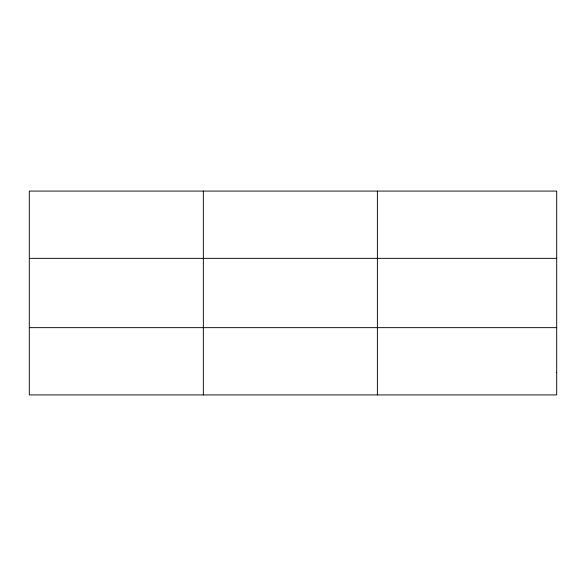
<?xml version="1.0" encoding="UTF-8"?>
<svg xmlns="http://www.w3.org/2000/svg" width="586" height="586" viewBox="0 0 586 586"><rect width="100%" height="100%" fill="white"/><g stroke="black" fill="none" stroke-linecap="round" stroke-linejoin="round"><path stroke-width="0.88" d="M203.342 191.08L203.342 394.92M377.384 191.08L377.384 394.92M29.3 258.345L556.7 258.345M29.3 327.655L556.7 327.655M556.7 372.498L556.7 394.92L29.3 394.92L29.3 191.08L556.7 191.08L556.7 372.498"/></g></svg>
